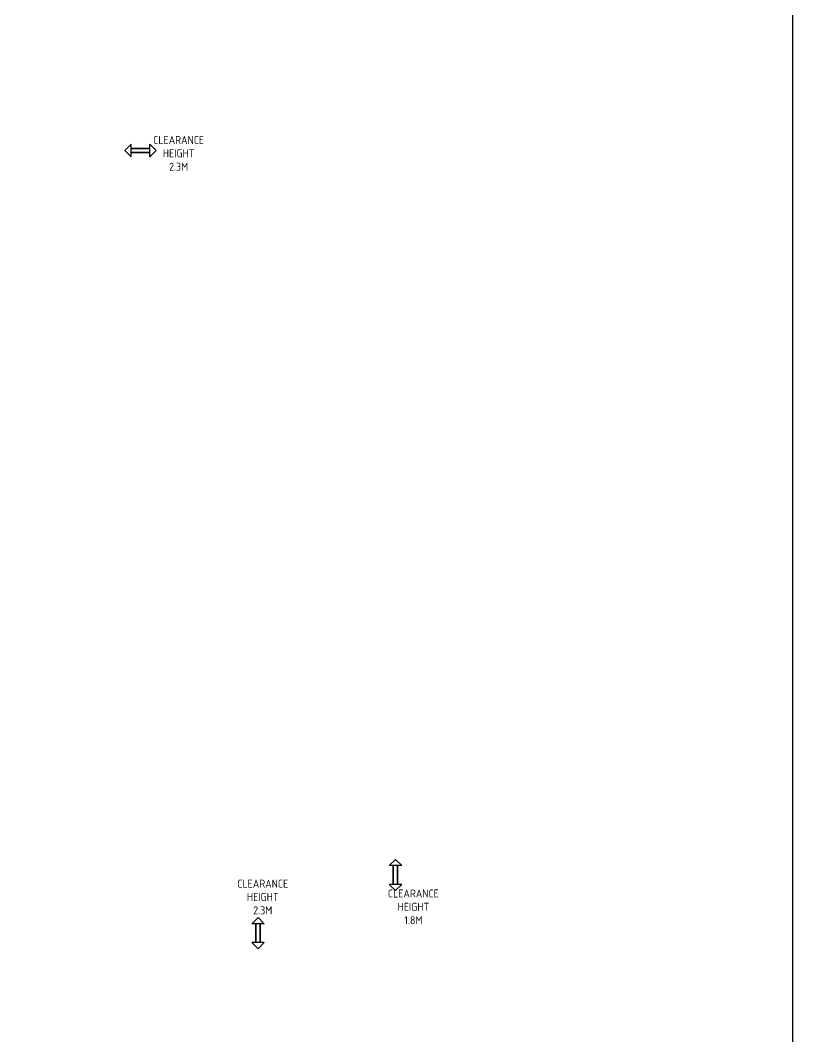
# Model space of a CAD drawing. Header units: millimetres. Extents: x -18594 to 273470, y -238787 to 48452.
# Drawn here: x 234875 to 273470, y -73058 to -22262 of the extents above; entities that cross this region are included whole.
import ezdxf

# ---------------------------------------------------------------- set-up
doc = ezdxf.new("R2010")
doc.units = ezdxf.units.MM
doc.layers.add('AM_BOR', color=4, linetype='Continuous', lineweight=25)
doc.layers.add('AM_VIEWS', color=1, linetype='Continuous', lineweight=25, plot=False)
doc.layers.add('Xref AGV layout$0$Xref Armco Fork Traffic$0$Flow Arrow', color=7, linetype='Continuous')
doc.layers.add('Xref AGV layout$0$Xref Armco Fork Traffic$0$Text', color=40, linetype='Continuous')
doc.styles.add('Xref AGV layout$0$Xref Armco Fork Traffic$0$STANDARD', font='ISOCP.SHX')

# ---------------------------------------------------------------- blocks, each defined once
blk = doc.blocks.new('*U75')
at = {"color": 0, "linetype": 'Continuous'}
blk.add_lwpolyline([(0, 0), (-625, -625), (-625, -212.5), (-2500, -212.5), (-2500, 212.5), (-625, 212.5), (-625, 625)], close=True, dxfattribs=at)
blk = doc.blocks.new('Xref AGV layout')
at = {"layer": 'Xref AGV layout$0$Xref Armco Fork Traffic$0$Flow Arrow', "yscale": 0.5, "zscale": 0.5}
for p, xscale in [((240103, -28769), -0.5), ((241666, -28769), 0.5)]:
    blk.add_blockref('*U75', p, dxfattribs=dict(at, xscale=xscale))
for p, xscale, rotation in [((253621, -64198), 0.5, 90.00000000000001), ((253621, -65760), -0.5, 90), ((246755, -67109), 0.5, 90.00000000000001), ((246755, -68671), -0.5, 90)]:
    blk.add_blockref('*U75', p, dxfattribs=dict(at, xscale=xscale, rotation=rotation))
at = {"layer": 'Xref AGV layout$0$Xref Armco Fork Traffic$0$Text', "char_height": 400, "attachment_point": 2, "style": 'Xref AGV layout$0$Xref Armco Fork Traffic$0$STANDARD'}
for s, insert in [('CLEARANCE HEIGHT 2.3M', (242785, -28044)), ('CLEARANCE HEIGHT 2.3M', (246989, -65210)), ('CLEARANCE HEIGHT 1.8M', (254516, -65703))]:
    blk.add_mtext_dynamic_manual_height_columns(s, width=1508.35, gutter_width=12.5, heights=[0], dxfattribs=dict(at, insert=insert))

msp = doc.modelspace()

# ---------------------------------------------------------------- linework, layer by layer
at = {"layer": 'AM_VIEWS', "color": 8}
msp.add_lwpolyline([(-18594, 48452), (273470, 48452), (273470, -123855), (-18594, -123855)], close=True, dxfattribs=at)

# ---------------------------------------------------------------- block references
at = {"layer": 'AM_BOR'}
msp.add_blockref('Xref AGV layout', (0, 0), dxfattribs=at)

doc.saveas('drawing.dxf')
